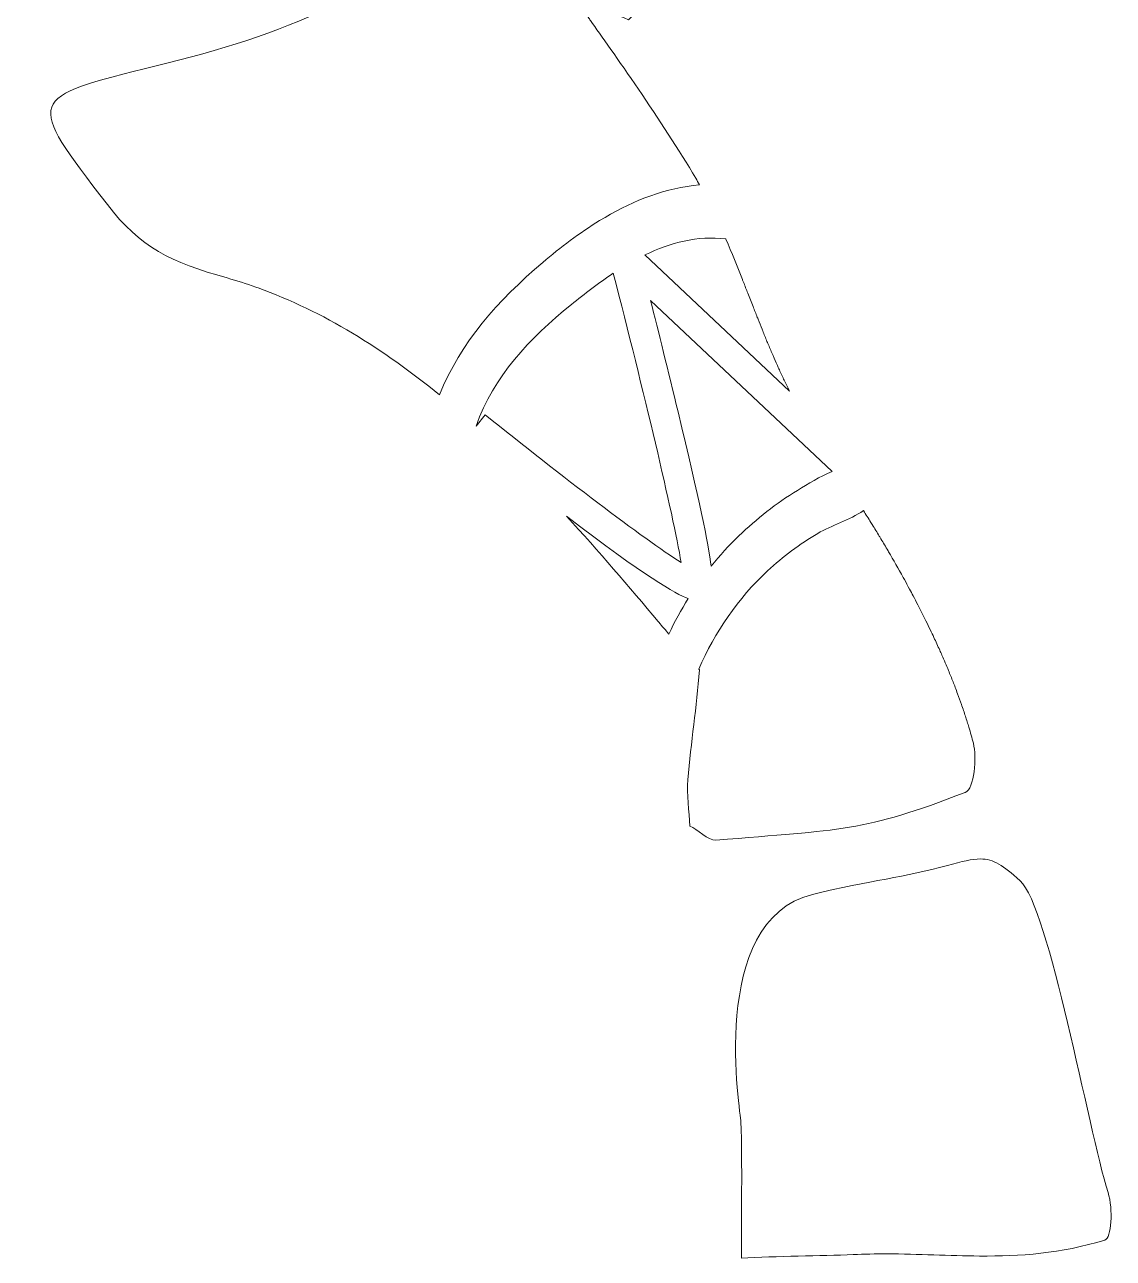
# Model space of a CAD drawing. Header units: millimetres. Extents: x -1088 to 1887, y 188 to 526.
# Drawn here: x -325.8 to -251.7, y 193.1 to 277.1 of the extents above; entities that cross this region are included whole.
import ezdxf

# ---------------------------------------------------------------- set-up
doc = ezdxf.new("R2010")
doc.units = ezdxf.units.MM
doc.header["$MEASUREMENT"] = 0
doc.layers.add('Layer 3', color=7, linetype='Continuous')

msp = doc.modelspace()

# ---------------------------------------------------------------- linework, layer by layer
at = {"layer": 'Layer 3', "lineweight": 0}
for points, knots in [([(-309.925, 259.144), (-309.925, 259.144), (-309.925, 259.144), (-309.925, 259.144), (-309.977, 259.163), (-310.029, 259.18), (-310.082, 259.198), (-310.722, 259.425), (-311.368, 259.635), (-312.023, 259.82), (-315.876, 260.908), (-317.933, 261.885), (-320.184, 264.82), (-325.762, 272.094), (-325.812, 272.072), (-316.853, 274.265), (-308.106, 276.406), (-301.754, 278.983), (-294.369, 285.232), (-286.984, 291.481), (-279.361, 300.509), (-274.381, 309.382), (-273.81, 310.399), (-272.833, 312.007), (-272.309, 312.915), (-271.849, 313.709), (-270.634, 314.959), (-269.805, 315.03), (-269.687, 315.04), (-269.577, 315.026), (-269.477, 314.983), (-267.596, 314.174), (-267.84, 312.786), (-267.215, 311.136), (-266.991, 310.543), (-267.398, 309.766), (-267.593, 309.076), (-270.55, 298.623), (-275.552, 288.798), (-281.778, 280.018), (-282.803, 278.573), (-283.594, 278.537), (-284.71, 277.394), (-285.302, 277.784), (-287.201, 278.167), (-287.762, 278.187), (-287.799, 278.189), (-287.83, 278.189), (-287.855, 278.187), (-287.85, 278.175), (-287.837, 278.154), (-287.821, 278.127), (-287.821, 278.127), (-287.82, 278.127), (-287.82, 278.127), (-287.816, 278.119), (-287.808, 278.108), (-287.802, 278.099), (-287.802, 278.098), (-287.801, 278.097), (-287.801, 278.097), (-287.787, 278.075), (-287.772, 278.052), (-287.753, 278.023), (-287.753, 278.023), (-287.752, 278.022), (-287.752, 278.022), (-287.743, 278.008), (-287.732, 277.992), (-287.722, 277.977), (-287.721, 277.976), (-287.721, 277.976), (-287.72, 277.975), (-287.699, 277.943), (-287.676, 277.91), (-287.651, 277.872), (-287.65, 277.871), (-287.649, 277.87), (-287.648, 277.869), (-287.638, 277.853), (-287.626, 277.837), (-287.615, 277.82), (-287.614, 277.819), (-287.614, 277.819), (-287.613, 277.818), (-287.582, 277.772), (-287.547, 277.722), (-287.51, 277.669), (-287.509, 277.667), (-287.507, 277.664), (-287.505, 277.661), (-287.497, 277.651), (-287.49, 277.64), (-287.482, 277.629), (-287.481, 277.627), (-287.48, 277.625), (-287.478, 277.623), (-287.433, 277.558), (-287.382, 277.486), (-287.33, 277.41), (-287.317, 277.392), (-287.303, 277.372), (-287.289, 277.353), (-285.916, 275.396), (-282.357, 270.418), (-280.128, 266.611), (-280.128, 266.611), (-280.128, 266.611), (-280.128, 266.611), (-280.039, 266.459), (-279.952, 266.309), (-279.868, 266.161), (-279.868, 266.161), (-279.868, 266.161), (-279.867, 266.16), (-282.151, 265.957), (-284.302, 265.118), (-286.301, 263.949), (-286.301, 263.949), (-286.668, 263.729), (-286.668, 263.729), (-288.036, 262.894), (-289.332, 261.912), (-290.547, 260.877), (-293.595, 258.28), (-296.125, 255.424), (-297.577, 251.87), (-301.369, 254.96), (-305.471, 257.54), (-309.925, 259.144)], [0, 0, 0, 0, 1, 1, 1, 2, 2, 2, 3, 3, 3, 4, 4, 4, 5, 5, 5, 6, 6, 6, 7, 7, 7, 8, 8, 8, 9, 9, 9, 10, 10, 10, 11, 11, 11, 12, 12, 12, 13, 13, 13, 14, 14, 14, 15, 15, 15, 16, 16, 16, 17, 17, 17, 18, 18, 18, 19, 19, 19, 20, 20, 20, 21, 21, 21, 22, 22, 22, 23, 23, 23, 24, 24, 24, 25, 25, 25, 26, 26, 26, 27, 27, 27, 28, 28, 28, 29, 29, 29, 30, 30, 30, 31, 31, 31, 32, 32, 32, 33, 33, 33, 34, 34, 34, 35, 35, 35, 36, 36, 36, 37, 37, 37, 38, 38, 38, 39, 39, 39, 40, 40, 40, 41, 41, 41, 42, 42, 42, 43, 43, 43, 43]), ([(-275.935, 257.14), (-275.917, 257.096), (-275.9, 257.052), (-275.882, 257.008), (-275.792, 256.78), (-275.702, 256.553), (-275.611, 256.328), (-275.597, 256.293), (-275.583, 256.259), (-275.569, 256.224), (-275.472, 255.984), (-275.374, 255.744), (-275.275, 255.505), (-275.254, 255.453), (-275.232, 255.401), (-275.21, 255.348), (-275.109, 255.106), (-275.008, 254.865), (-274.904, 254.624), (-274.891, 254.594), (-274.878, 254.564), (-274.865, 254.534), (-274.769, 254.311), (-274.67, 254.087), (-274.57, 253.864), (-274.551, 253.82), (-274.531, 253.776), (-274.512, 253.732), (-274.404, 253.494), (-274.294, 253.255), (-274.182, 253.016), (-274.158, 252.965), (-274.134, 252.915), (-274.11, 252.864), (-273.992, 252.616), (-273.872, 252.368), (-273.748, 252.117), (-273.747, 252.117), (-273.747, 252.117), (-273.747, 252.116), (-273.747, 252.116), (-283.585, 261.389), (-283.585, 261.389), (-281.863, 262.227), (-280.021, 262.716), (-278.076, 262.475), (-278.076, 262.475), (-278.076, 262.474), (-278.075, 262.474), (-277.668, 261.515), (-277.3, 260.605), (-276.951, 259.726), (-276.926, 259.662), (-276.9, 259.598), (-276.875, 259.533), (-276.776, 259.282), (-276.679, 259.035), (-276.582, 258.788), (-276.462, 258.483), (-276.344, 258.181), (-276.227, 257.882), (-276.129, 257.633), (-276.032, 257.385), (-275.935, 257.14)], [0, 0, 0, 0, 1, 1, 1, 2, 2, 2, 3, 3, 3, 4, 4, 4, 5, 5, 5, 6, 6, 6, 7, 7, 7, 8, 8, 8, 9, 9, 9, 10, 10, 10, 11, 11, 11, 12, 12, 12, 13, 13, 13, 14, 14, 14, 15, 15, 15, 16, 16, 16, 17, 17, 17, 18, 18, 18, 19, 19, 19, 20, 20, 20, 21, 21, 21, 21]), ([(-288.591, 258.021), (-287.692, 258.743), (-286.74, 259.479), (-285.739, 260.143), (-283.703, 252.242), (-281.666, 243.73), (-281.122, 240.445), (-283.602, 242.004), (-289.337, 246.378), (-294.456, 250.51), (-294.456, 250.51), (-295.084, 249.732), (-295.084, 249.732), (-295.084, 249.732), (-295.084, 249.732), (-295.084, 249.732), (-293.849, 253.122), (-291.487, 255.694), (-288.591, 258.021)], [0, 0, 0, 0, 1, 1, 1, 2, 2, 2, 3, 3, 3, 4, 4, 4, 5, 5, 5, 6, 6, 6, 6]), ([(-283.201, 258.279), (-283.201, 258.279), (-270.848, 246.635), (-270.848, 246.635), (-271.684, 246.306), (-272.484, 245.787), (-273.204, 245.352), (-274.65, 244.477), (-275.976, 243.419), (-277.196, 242.251), (-277.868, 241.607), (-278.493, 240.917), (-279.075, 240.193), (-279.275, 241.733), (-279.883, 244.698), (-281.325, 250.694), (-281.991, 253.463), (-282.681, 256.225), (-283.201, 258.279)], [0, 0, 0, 0, 1, 1, 1, 2, 2, 2, 3, 3, 3, 4, 4, 4, 5, 5, 5, 6, 6, 6, 6]), ([(-280.526, 222.484), (-280.588, 223.464), (-280.739, 224.708), (-280.662, 225.64), (-280.449, 228.217), (-280.06, 230.6), (-279.875, 233.132), (-279.888, 233.149), (-279.903, 233.165), (-279.916, 233.183), (-278.81, 235.71), (-277.255, 237.984), (-275.23, 239.881), (-274.197, 240.85), (-273.039, 241.697), (-271.824, 242.424), (-270.882, 242.988), (-269.637, 243.328), (-268.71, 243.978), (-268.54, 243.713), (-268.371, 243.443), (-268.2, 243.17), (-268.17, 243.121), (-268.139, 243.072), (-268.108, 243.022), (-267.948, 242.763), (-267.787, 242.501), (-267.627, 242.236), (-267.59, 242.175), (-267.553, 242.114), (-267.516, 242.053), (-267.356, 241.786), (-267.195, 241.517), (-267.035, 241.244), (-267.022, 241.222), (-267.009, 241.199), (-266.996, 241.177), (-266.662, 240.605), (-266.329, 240.021), (-266.002, 239.428), (-265.975, 239.378), (-265.947, 239.33), (-265.92, 239.281), (-265.802, 239.066), (-265.686, 238.848), (-265.57, 238.631), (-265.487, 238.476), (-265.403, 238.322), (-265.321, 238.166), (-265.217, 237.967), (-265.113, 237.768), (-265.01, 237.568), (-264.918, 237.388), (-264.825, 237.207), (-264.734, 237.026), (-264.64, 236.839), (-264.546, 236.651), (-264.453, 236.463), (-264.352, 236.257), (-264.253, 236.051), (-264.154, 235.844), (-264.073, 235.676), (-263.992, 235.508), (-263.913, 235.34), (-263.777, 235.05), (-263.645, 234.759), (-263.515, 234.468), (-263.465, 234.358), (-263.415, 234.248), (-263.367, 234.138), (-263.213, 233.788), (-263.063, 233.438), (-262.919, 233.089), (-262.865, 232.958), (-262.814, 232.827), (-262.761, 232.697), (-262.658, 232.444), (-262.558, 232.191), (-262.461, 231.938), (-262.406, 231.794), (-262.353, 231.651), (-262.299, 231.507), (-262.209, 231.264), (-262.122, 231.022), (-262.038, 230.781), (-261.989, 230.64), (-261.94, 230.5), (-261.893, 230.359), (-261.807, 230.103), (-261.725, 229.849), (-261.647, 229.595), (-261.609, 229.475), (-261.57, 229.355), (-261.535, 229.235), (-261.424, 228.865), (-261.32, 228.498), (-261.227, 228.134), (-260.983, 227.183), (-261.154, 225.03), (-261.774, 224.789), (-268.743, 222.084), (-270.169, 222.257), (-278.756, 221.527), (-279.267, 221.484), (-280.039, 222.327), (-280.526, 222.484)], [0, 0, 0, 0, 1, 1, 1, 2, 2, 2, 3, 3, 3, 4, 4, 4, 5, 5, 5, 6, 6, 6, 7, 7, 7, 8, 8, 8, 9, 9, 9, 10, 10, 10, 11, 11, 11, 12, 12, 12, 13, 13, 13, 14, 14, 14, 15, 15, 15, 16, 16, 16, 17, 17, 17, 18, 18, 18, 19, 19, 19, 20, 20, 20, 21, 21, 21, 22, 22, 22, 23, 23, 23, 24, 24, 24, 25, 25, 25, 26, 26, 26, 27, 27, 27, 28, 28, 28, 29, 29, 29, 30, 30, 30, 31, 31, 31, 32, 32, 32, 33, 33, 33, 34, 34, 34, 35, 35, 35, 35]), ([(-281.954, 235.573), (-282.183, 235.834), (-282.413, 236.101), (-282.644, 236.375), (-282.658, 236.392), (-282.672, 236.407), (-282.686, 236.424), (-284.655, 238.779), (-286.731, 241.215), (-288.926, 243.597), (-283.569, 239.49), (-281.516, 238.309), (-280.637, 237.989), (-281.122, 237.21), (-281.564, 236.404), (-281.953, 235.572), (-281.953, 235.572), (-281.953, 235.573), (-281.954, 235.573)], [0, 0, 0, 0, 1, 1, 1, 2, 2, 2, 3, 3, 3, 4, 4, 4, 5, 5, 5, 6, 6, 6, 6]), ([(-267.148, 193.356), (-267.884, 193.357), (-268.634, 193.344), (-269.405, 193.308), (-271.608, 193.205), (-274.679, 193.223), (-277.021, 193.055), (-277.02, 196.145), (-276.957, 199.307), (-277.046, 202.373), (-277.058, 202.802), (-279.389, 216.046), (-272.176, 217.835), (-268.21, 218.819), (-265.852, 219), (-262.996, 219.809), (-262, 220.091), (-261.319, 220.252), (-260.759, 220.254), (-259.824, 220.258), (-259.223, 219.822), (-258.049, 218.775), (-256.062, 217.004), (-253.408, 201.858), (-252.058, 197.539), (-251.697, 196.383), (-251.831, 194.436), (-252.264, 194.303), (-255.301, 193.367), (-258.045, 193.19), (-260.8, 193.211), (-262.867, 193.227), (-264.94, 193.354), (-267.148, 193.356)], [0, 0, 0, 0, 1, 1, 1, 2, 2, 2, 3, 3, 3, 4, 4, 4, 5, 5, 5, 6, 6, 6, 7, 7, 7, 8, 8, 8, 9, 9, 9, 10, 10, 10, 11, 11, 11, 11])]:
    msp.add_open_spline(points, degree=3, knots=knots, dxfattribs=at)

doc.saveas('drawing.dxf')
